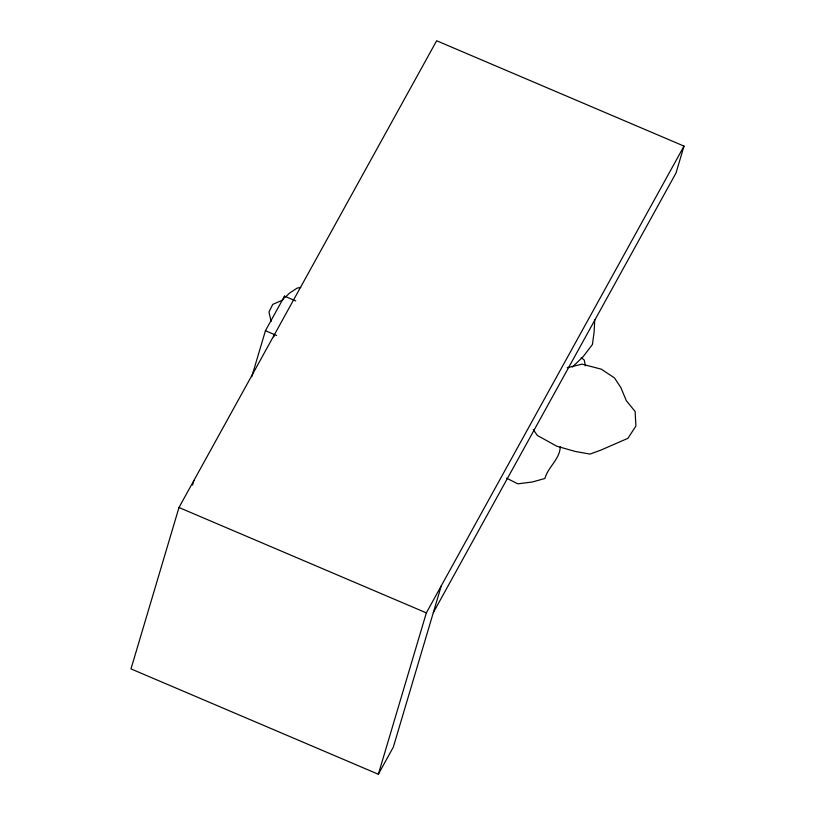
<?xml version="1.0" encoding="UTF-8"?>
<svg xmlns="http://www.w3.org/2000/svg" width="815" height="815" viewBox="0 0 815 815"><rect width="100%" height="100%" fill="white"/><g stroke="black" fill="none" stroke-linecap="round" stroke-linejoin="round"><path stroke-width="1.22" d="M594.736 319.551L594.135 332.041L592.403 344.541L583 356.848L572.344 367.025M433.305 612.666L676.012 173.004L684.009 146.099L436.646 40.75L178.984 507.511L130.991 668.901L378.354 774.25L393.309 747.151L441.302 585.771M192.554 485.088L193.939 480.412M251.764 376.703L265.435 330.727L284.527 296.151L295.702 300.908M283.803 298.565L284.527 296.151M273.759 336.901L274.451 334.568M378.354 774.25L426.347 612.87L684.009 146.099M283.63 298.769L281.909 300.409L272.76 304.382L268.96 311.972L271.089 321.497M285.352 297.139L289.651 293.043L297.057 288.153L300.755 287.42M567.23 367.728L581.981 364.142L601.297 369.164L614.49 377.946L620.796 387.441L626.287 400.634L635.099 411.453L635.924 426.001L627.947 438.307L600.767 450.155L589.968 454.087L575.166 451.429L556.818 446.223L537.37 435.475L533.244 429.546M265.435 330.727L276.621 335.485M178.984 507.511L426.347 612.87M506.502 478.13L517.81 483.835L532.287 482.001L544.909 478.487C548.016 466.924 559.997 459.11 560.251 446.763M581.156 357.775L584.202 359.945L585.394 365.833"/></g></svg>
